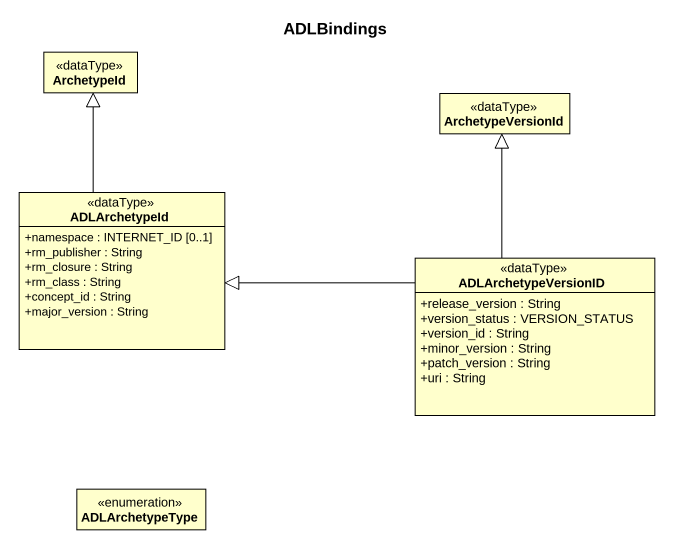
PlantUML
@startuml
title ADLBindings
hide circle
hide empty members
skinparam classAttributeIconSize 0
class ArchetypeId <<dataType>>
class ArchetypeVersionId <<dataType>>
class ADLArchetypeId <<dataType>> {
  +namespace : INTERNET_ID [0..1]
  +rm_publisher : String
  +rm_closure : String
  +rm_class : String
  +concept_id : String
  +major_version : String
}
class ADLArchetypeVersionID <<dataType>> {
  +release_version : String
  +version_status : VERSION_STATUS
  +version_id : String
  +minor_version : String
  +patch_version : String
  +uri : String
}
enum ADLArchetypeType
ADLArchetypeId -up-|> ArchetypeId
ADLArchetypeVersionID -up-|> ArchetypeVersionId
ADLArchetypeVersionID -left-|> ADLArchetypeId
@enduml
